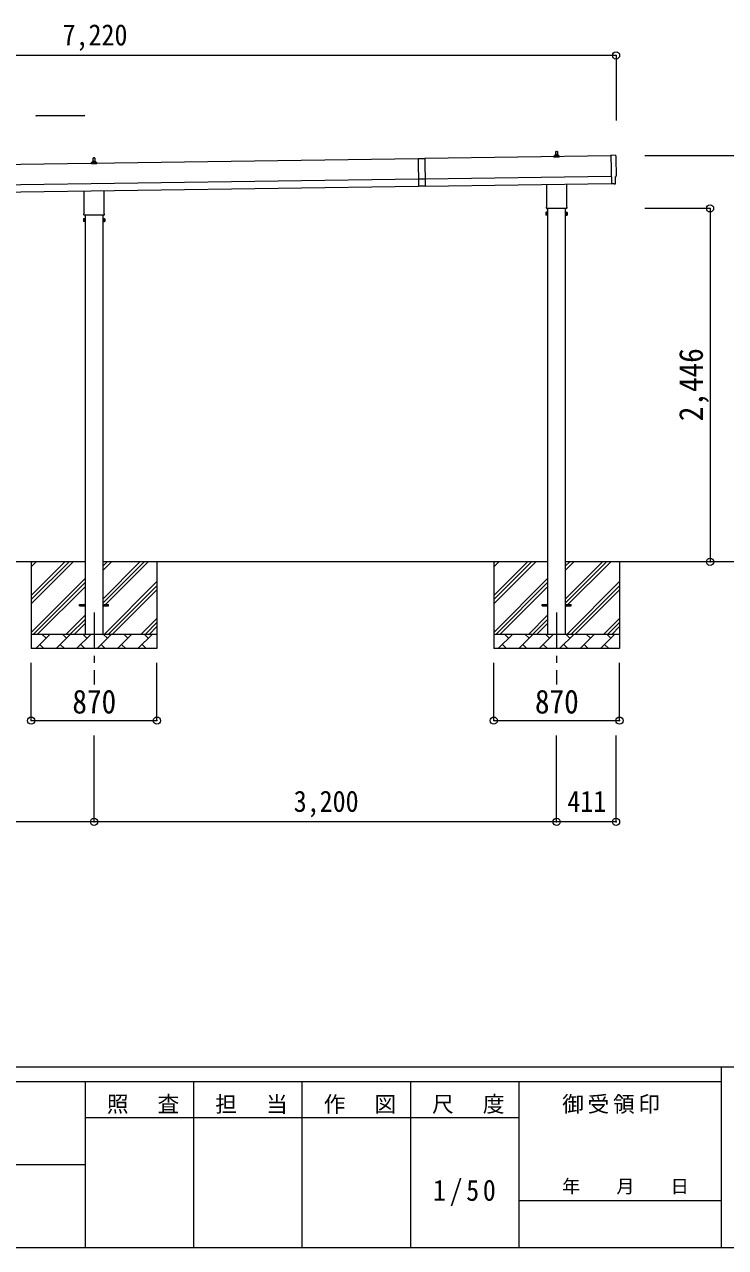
# Model space of a CAD drawing. Units: millimetres at full size, sheet at 1:50. Extents: x -14053 to 14053, y -9700 to 9700.
# Drawn here: x 4082 to 8932, y -9700 to -1237 of the extents above; entities that cross this region are included whole.
import ezdxf
from ezdxf.enums import TextEntityAlignment as Align

# ---------------------------------------------------------------- set-up
doc = ezdxf.new("R2010")
doc.units = ezdxf.units.MM
doc.header["$LTSCALE"] = 50
doc.header["$PDMODE"] = 32
doc.header["$PDSIZE"] = 50
doc.linetypes.add('CHAIN1', pattern=[8, 5, -1, 1, -1])
for name, color, linetype, lineweight in [('0-1_Defpoints', 7, 'CHAIN1', 9), ('0-2_TEXT1', 4, 'Continuous', 9), ('0-3_SHAPE', 7, 'Continuous', 9), ('0-7_PARTS2', 7, 'Continuous', 9), ('0-8_TABLE1', 6, 'Continuous', 9), ('F-0', 7, 'Continuous', 9)]:
    doc.layers.add(name, color=color, linetype=linetype, lineweight=lineweight)
doc.styles.add('ＭＳ ゴシック', font='')
doc.styles.get('ＭＳ ゴシック').set_extended_font_data('MS Gothic')

msp = doc.modelspace()

# ---------------------------------------------------------------- linework, layer by layer
at = {"layer": '0-1_Defpoints'}
for p, q in [((4563.46, -5305.37), (4563.46, -5805.37)), ((7763.46, -5305.37), (7763.46, -5805.37))]:
    msp.add_line(p, q, dxfattribs=at)
at = {"layer": '0-2_TEXT1'}
for p, q in [((4498.65, -1867.71), (4162.65, -1872.51)), ((7759.19, -2115.18), (7767.74, -2115.18)), ((6805.65, -2166.21), (987.06, -2249.33)), ((4545.21, -2200.9), (4545.21, -2193.18)), ((4545.6, -2192.4), (4581.33, -2192.4)), ((4545.98, -2192.21), (4552.7, -2190.58)), ((4553.08, -2190.4), (4573.85, -2190.4)), ((4553.46, -2189.61), (4553.46, -2185.4)), ((4554.46, -2185.4), (4572.46, -2185.4)), ((4557.46, -2185.4), (4558.19, -2161.87)), ((4559.19, -2160.9), (4567.74, -2160.9)), ((4568.74, -2161.87), (4569.46, -2185.4)), ((4573.46, -2189.61), (4573.46, -2185.4)), ((4580.95, -2192.21), (4574.23, -2190.58)), ((4581.71, -2200.9), (4581.71, -2193.18)), ((6805.64, -2165.21), (6808.38, -2357.19)), ((8139.15, -2147.16), (6850.65, -2165.57)), ((7745.21, -2155.18), (7745.21, -2147.47)), ((7781.71, -2155.18), (7745.21, -2155.18)), ((7745.6, -2146.68), (7781.33, -2146.68)), ((7745.98, -2146.5), (7752.7, -2144.87)), ((7753.08, -2144.68), (7773.85, -2144.68)), ((7753.46, -2143.9), (7753.46, -2139.68)), ((7754.46, -2139.68), (7772.46, -2139.68)), ((7757.46, -2139.68), (7758.19, -2116.16)), ((7768.74, -2116.16), (7769.46, -2139.68)), ((7773.46, -2143.9), (7773.46, -2139.68)), ((7780.95, -2146.5), (7774.23, -2144.87)), ((7781.71, -2155.18), (7781.71, -2147.47)), ((8139.07, -2142.08), (8141.91, -2340.91)), ((8170.75, -2143.28), (8139.07, -2142.08)), ((4581.71, -2200.9), (4545.21, -2200.9)), ((989.06, -2389.32), (6807.65, -2306.2)), ((989.78, -2439.32), (6808.37, -2356.19)), ((6852.67, -2307.06), (6807.67, -2307.7)), ((6853.38, -2356.55), (6808.38, -2357.19)), ((6852.65, -2305.56), (8141.15, -2287.15)), ((6853.36, -2355.55), (8141.86, -2337.14)), ((7695.16, -2499.17), (7695.16, -2343.52)), ((7831.76, -2341.57), (7831.76, -2499.17)), ((8160.12, -2339.75), (8141.91, -2340.91)), ((8160.8, -2340.37), (8160.12, -2339.75)), ((8161.54, -2340.63), (8168.46, -2340.17)), ((4495.16, -2544.89), (4495.16, -2389.24)), ((4631.76, -2387.29), (4631.76, -2544.89)), ((7689.46, -2537.44), (7690.22, -2536.13)), ((7689.46, -2537.44), (7689.46, -2554.44)), ((7696.46, -2536.13), (7690.22, -2536.13)), ((7693.46, -2507.94), (7693.46, -2502.44)), ((7831.4, -2511.44), (7695.53, -2511.44)), ((7696.46, -2555.76), (7696.46, -2536.13)), ((7696.46, -2536.74), (7698.96, -2536.74)), ((7700.96, -2511.44), (7700.96, -5455.37)), ((7825.96, -5455.37), (7825.96, -2511.44)), ((7830.46, -2536.74), (7827.96, -2536.74)), ((7830.46, -2555.76), (7830.46, -2536.13)), ((7830.46, -2536.13), (7836.7, -2536.13)), ((7833.46, -2502.44), (7833.46, -2507.94)), ((7837.46, -2537.44), (7836.7, -2536.13)), ((7837.46, -2537.44), (7837.46, -2554.44)), ((4489.46, -2583.16), (4490.22, -2581.84)), ((4489.46, -2583.16), (4489.46, -2600.16)), ((4489.46, -2600.16), (4490.22, -2601.47)), ((4496.46, -2581.84), (4490.22, -2581.84)), ((4496.46, -2586.75), (4490.22, -2586.75)), ((4496.46, -2596.57), (4490.22, -2596.57)), ((4496.46, -2601.47), (4490.22, -2601.47)), ((4493.46, -2553.66), (4493.46, -2548.16)), ((4631.4, -2557.16), (4495.53, -2557.16)), ((4496.46, -2601.47), (4496.46, -2581.84)), ((4496.46, -2582.46), (4498.96, -2582.46)), ((4498.96, -2600.86), (4496.46, -2600.86)), ((4500.96, -2557.16), (4500.96, -5455.37)), ((4625.96, -5455.37), (4625.96, -2557.16)), ((4625.96, -2602.16), (4627.96, -2602.16)), ((4630.46, -2582.46), (4627.96, -2582.46)), ((4627.96, -2600.86), (4630.46, -2600.86)), ((4630.46, -2601.47), (4630.46, -2581.84)), ((4630.46, -2581.84), (4636.7, -2581.84)), ((4630.46, -2586.75), (4636.7, -2586.75)), ((4630.46, -2596.57), (4636.7, -2596.57)), ((4630.46, -2601.47), (4636.7, -2601.47)), ((4633.46, -2548.16), (4633.46, -2553.66)), ((4637.46, -2583.16), (4636.7, -2581.84)), ((4637.46, -2600.16), (4636.7, -2601.47)), ((4637.46, -2583.16), (4637.46, -2600.16)), ((7689.46, -2554.44), (7690.22, -2555.76)), ((7696.46, -2541.04), (7690.22, -2541.04)), ((7696.46, -2550.85), (7690.22, -2550.85)), ((7696.46, -2555.76), (7690.22, -2555.76)), ((7698.96, -2555.14), (7696.46, -2555.14)), ((7825.96, -2556.44), (7827.96, -2556.44)), ((7827.96, -2555.14), (7830.46, -2555.14)), ((7830.46, -2541.04), (7836.7, -2541.04)), ((7830.46, -2550.85), (7836.7, -2550.85)), ((7830.46, -2555.76), (7836.7, -2555.76)), ((7837.46, -2554.44), (7836.7, -2555.76)), ((4463.46, -5250.87), (4500.96, -5250.87)), ((4463.46, -5259.87), (4463.46, -5250.87)), ((4463.46, -5259.87), (4500.96, -5259.87)), ((4625.96, -5250.87), (4663.46, -5250.87)), ((4625.96, -5259.87), (4663.46, -5259.87)), ((4663.46, -5259.87), (4663.46, -5250.87)), ((7663.46, -5250.87), (7700.96, -5250.87)), ((7663.46, -5259.87), (7663.46, -5250.87)), ((7663.46, -5259.87), (7700.96, -5259.87)), ((7825.96, -5250.87), (7863.46, -5250.87)), ((7825.96, -5259.87), (7863.46, -5259.87)), ((7863.46, -5259.87), (7863.46, -5250.87))]:
    msp.add_line(p, q, dxfattribs=at)
for points in [[(6805.64, -2165.21), (6850.63, -2164.57), (6853.38, -2356.55)], [(8171.25, -2337.14), (8170.58, -2290.11), (8171.18, -2290.11)], [(7827.96, -2556.44), (7827.96, -2535.44), (7825.96, -2535.44)], [(4627.96, -2602.16), (4627.96, -2581.16), (4625.96, -2581.16)]]:
    msp.add_lwpolyline(points, dxfattribs=at)
for points in [[(7698.96, -2556.44), (7698.96, -2535.44), (7700.96, -2535.44), (7700.96, -2556.44)], [(4498.96, -2602.16), (4498.96, -2581.16), (4500.96, -2581.16), (4500.96, -2602.16)]]:
    msp.add_lwpolyline(points, close=True, dxfattribs=at)
for centre, radius, start, end in [((7759.19, -2116.18), 1, 90, 178.60509), ((7767.74, -2116.18), 1, 1.39491, 90), ((4546.21, -2193.18), 1, 103.62699, 180), ((4552.46, -2189.61), 1, 283.62699, 0), ((4557.55, -2186.03), 4.13, 90, 171.17633), ((4554.46, -2186.4), 1, 90, 180), ((4559.19, -2161.9), 1, 90, 178.60509), ((4566.8, -2185.4), 4.83, 133.60282, 180), ((4560.13, -2185.4), 4.83, 0, 46.39718), ((4567.74, -2161.9), 1, 1.39491, 90), ((4569.38, -2186.03), 4.13, 8.82367, 90), ((4572.46, -2186.4), 1, 0, 90), ((4574.46, -2189.61), 1, 180, 256.37301), ((4580.71, -2193.18), 1, 0, 76.37301), ((7746.21, -2147.47), 1, 103.62699, 180), ((7752.46, -2143.9), 1, 283.62699, 0), ((7757.55, -2140.32), 4.13, 90, 171.17633), ((7754.46, -2140.68), 1, 90, 180), ((7766.8, -2139.68), 4.83, 133.60282, 180), ((7760.13, -2139.68), 4.83, 0, 46.39718), ((7769.38, -2140.32), 4.13, 8.82367, 90), ((7772.46, -2140.68), 1, 0, 90), ((7774.46, -2143.9), 1, 180, 256.37301), ((7780.71, -2147.47), 1, 0, 76.37301), ((8161.48, -2339.63), 1, 227.3164, 273.81435), ((7693.81, -2538.58), 4.34, 145.61575, 214.38425), ((7697.46, -2502.44), 4, 125.09963, 180), ((7697.46, -2507.94), 4, 180, 194.47751), ((7697.46, -2507.94), 4, 194.47751, 241.04498), ((7829.46, -2507.94), 4, 298.95502, 345.52249), ((7829.46, -2502.44), 4, 0, 54.90037), ((7829.46, -2507.94), 4, 345.52249, 0), ((7833.12, -2538.58), 4.34, 325.61575, 34.38425), ((4505.7, -2591.66), 16.24, 162.41205, 197.58795), ((4493.81, -2584.3), 4.34, 145.61575, 214.38425), ((4493.81, -2599.02), 4.34, 145.61575, 214.38425), ((4497.46, -2548.16), 4, 125.09963, 180), ((4497.46, -2553.66), 4, 180, 194.47751), ((4497.46, -2553.66), 4, 194.47751, 241.04498), ((4629.46, -2553.66), 4, 298.95502, 345.52249), ((4629.46, -2548.16), 4, 0, 54.90037), ((4629.46, -2553.66), 4, 345.52249, 0), ((4621.22, -2591.66), 16.24, 342.41205, 17.58795), ((4633.12, -2584.3), 4.34, 325.61575, 34.38425), ((4633.12, -2599.02), 4.34, 325.61575, 34.38425), ((7705.7, -2545.94), 16.24, 162.41205, 197.58795), ((7693.81, -2553.31), 4.34, 145.61575, 214.38425), ((7821.22, -2545.94), 16.24, 342.41205, 17.58795), ((7833.12, -2553.31), 4.34, 325.61575, 34.38425)]:
    msp.add_arc(centre, radius, start, end, dxfattribs=at)
for centre, major_axis, ratio, start_param, end_param in [((8170.55, -2146.27), (3, -0.04), 0.99863, 6.2683889, 7.8016218), ((12936.93, -2148.62), (-4762.89, -68.04), 0.99863, 6.268406, 6.2977043), ((8168.25, -2337.17), (2.21, -2.04), 0.9974, 5.5252311, 7.0411395), ((8171.12, -2285.71), (4.41, -0.06), 0.99863, 4.712389, 6.2976778)]:
    msp.add_ellipse(centre, major_axis=major_axis, ratio=ratio, start_param=start_param, end_param=end_param, dxfattribs=at)
at = {"layer": '0-3_SHAPE'}
for p, q in [((4500.96, -4955.37), (1425.96, -4955.37)), ((4128.46, -4955.37), (4128.46, -5555.37)), ((4128.46, -5188.85), (4361.94, -4955.37)), ((4128.46, -5217.14), (4390.23, -4955.37)), ((4128.46, -5245.42), (4418.51, -4955.37)), ((4128.46, -4962.58), (4135.67, -4955.37)), ((4128.46, -4990.86), (4163.95, -4955.37)), ((7700.96, -4955.37), (4625.96, -4955.37)), ((4625.96, -4984.2), (4654.79, -4955.37)), ((4625.96, -5012.48), (4683.07, -4955.37)), ((4625.96, -5267.04), (4937.63, -4955.37)), ((4625.96, -5210.47), (4881.06, -4955.37)), ((4625.96, -5238.76), (4909.35, -4955.37)), ((4998.46, -4955.37), (4998.46, -5555.37)), ((7328.46, -4955.37), (7328.46, -5555.37)), ((7328.46, -5188.85), (7561.94, -4955.37)), ((7328.46, -5217.14), (7590.23, -4955.37)), ((7328.46, -5245.42), (7618.51, -4955.37)), ((7328.46, -4962.58), (7335.67, -4955.37)), ((7328.46, -4990.86), (7363.95, -4955.37)), ((9019.73, -4955.37), (7825.96, -4955.37)), ((7825.96, -4984.2), (7854.79, -4955.37)), ((7825.96, -5012.48), (7883.07, -4955.37)), ((7825.96, -5267.04), (8137.63, -4955.37)), ((7825.96, -5210.47), (8081.06, -4955.37)), ((7825.96, -5238.76), (8109.35, -4955.37)), ((8198.46, -4955.37), (8198.46, -5555.37)), ((4128.46, -5443.41), (4500.96, -5070.91)), ((7328.46, -5443.41), (7700.96, -5070.91)), ((4144.79, -5455.37), (4500.96, -5099.2)), ((4173.07, -5455.37), (4500.96, -5127.48)), ((4635.62, -5455.37), (4998.46, -5092.53)), ((4663.9, -5455.37), (4998.46, -5120.81)), ((4692.19, -5455.37), (4998.46, -5149.1)), ((7344.79, -5455.37), (7700.96, -5099.2)), ((7373.07, -5455.37), (7700.96, -5127.48)), ((7835.62, -5455.37), (8198.46, -5092.53)), ((7863.9, -5455.37), (8198.46, -5120.81)), ((7892.19, -5455.37), (8198.46, -5149.1)), ((4371.06, -5455.37), (4500.96, -5325.47)), ((7571.06, -5455.37), (7700.96, -5325.47)), ((4399.35, -5455.37), (4500.96, -5353.76)), ((4427.63, -5455.37), (4500.96, -5382.04)), ((4890.18, -5455.37), (4998.46, -5347.09)), ((4918.46, -5455.37), (4998.46, -5375.37)), ((4946.75, -5455.37), (4998.46, -5403.66)), ((7599.35, -5455.37), (7700.96, -5353.76)), ((7627.63, -5455.37), (7700.96, -5382.04)), ((8090.18, -5455.37), (8198.46, -5347.09)), ((8118.46, -5455.37), (8198.46, -5375.37)), ((8146.75, -5455.37), (8198.46, -5403.66)), ((4128.46, -5455.37), (4998.46, -5455.37)), ((4159.91, -5555.37), (4259.91, -5455.37)), ((4231.36, -5483.93), (4202.8, -5455.37)), ((4301.33, -5555.37), (4401.33, -5455.37)), ((4372.78, -5483.93), (4344.22, -5455.37)), ((4442.75, -5555.37), (4542.75, -5455.37)), ((4514.2, -5483.93), (4485.65, -5455.37)), ((4584.17, -5555.37), (4684.17, -5455.37)), ((4655.62, -5483.93), (4627.07, -5455.37)), ((4725.59, -5555.37), (4825.59, -5455.37)), ((4797.04, -5483.93), (4768.49, -5455.37)), ((4867.02, -5555.37), (4967.02, -5455.37)), ((4938.46, -5483.93), (4909.91, -5455.37)), ((7328.46, -5455.37), (8198.46, -5455.37)), ((7359.91, -5555.37), (7459.91, -5455.37)), ((7431.36, -5483.93), (7402.8, -5455.37)), ((7501.33, -5555.37), (7601.33, -5455.37)), ((7572.78, -5483.93), (7544.22, -5455.37)), ((7642.75, -5555.37), (7742.75, -5455.37)), ((7714.2, -5483.93), (7685.65, -5455.37)), ((7784.17, -5555.37), (7884.17, -5455.37)), ((7855.62, -5483.93), (7827.07, -5455.37)), ((7925.59, -5555.37), (8025.59, -5455.37)), ((7997.04, -5483.93), (7968.49, -5455.37)), ((8067.02, -5555.37), (8167.02, -5455.37)), ((8138.46, -5483.93), (8109.91, -5455.37)), ((4998.46, -5555.37), (4128.46, -5555.37)), ((4188.46, -5526.82), (4217.02, -5555.37)), ((4329.88, -5526.82), (4358.44, -5555.37)), ((4471.31, -5526.82), (4499.86, -5555.37)), ((4612.73, -5526.82), (4641.28, -5555.37)), ((4754.15, -5526.82), (4782.7, -5555.37)), ((4895.57, -5526.82), (4924.12, -5555.37)), ((8198.46, -5555.37), (7328.46, -5555.37)), ((7388.46, -5526.82), (7417.02, -5555.37)), ((7529.88, -5526.82), (7558.44, -5555.37)), ((7671.31, -5526.82), (7699.86, -5555.37)), ((7812.73, -5526.82), (7841.28, -5555.37)), ((7954.15, -5526.82), (7982.7, -5555.37)), ((8095.57, -5526.82), (8124.12, -5555.37))]:
    msp.add_line(p, q, dxfattribs=at)
at = {"layer": '0-7_PARTS2', "color": 4}
for p, q in [((4162.65, -1872.51), (4162.65, -1867.71)), ((4162.65, -1867.71), (4498.65, -1867.71))]:
    msp.add_line(p, q, dxfattribs=at)
at = {"layer": '0-8_TABLE1'}
for p, q in [((8174.46, -1451.26), (954.46, -1451.26)), ((8174.46, -1451.26), (8174.46, -1901.26)), ((9174.46, -2146.37), (8373.46, -2146.37)), ((8824.46, -2509.66), (8374.46, -2509.66)), ((8824.46, -2509.66), (8824.46, -4955.37)), ((9174.46, -4955.37), (8373.46, -4955.37)), ((4128.46, -6054.37), (4128.46, -5654.37)), ((4998.46, -6054.37), (4998.46, -5654.37)), ((7328.46, -6054.37), (7328.46, -5654.37)), ((8198.46, -6054.37), (8198.46, -5654.37)), ((4128.46, -6054.37), (4998.46, -6054.37)), ((7328.46, -6054.37), (8198.46, -6054.37)), ((4563.46, -6754.37), (4563.46, -6156.37)), ((7763.46, -6754.37), (7763.46, -6156.37)), ((8174.46, -6754.37), (8174.46, -6156.37)), ((4563.46, -6754.37), (1363.46, -6754.37)), ((7763.46, -6754.37), (4563.46, -6754.37)), ((8174.46, -6754.37), (7763.46, -6754.37))]:
    msp.add_line(p, q, dxfattribs=at)
for p in [(8174.46, -1451.26), (8824.46, -2509.66), (8824.46, -4955.37), (4128.46, -6054.37), (4998.46, -6054.37), (7328.46, -6054.37), (8198.46, -6054.37), (4563.46, -6754.37), (7763.46, -6754.37), (8174.46, -6754.37)]:
    msp.add_point(p, dxfattribs=at)
at = {"layer": 'F-0', "color": 5, "lineweight": 5}
for p, q in [((-14053.43, -8450), (13346.57, -8450)), ((8901.98, -8450), (8901.98, -9700)), ((-14053.43, -8550), (8901.98, -8550)), ((4501.97, -8550), (4501.97, -9700)), ((5251.97, -8550), (5251.97, -9700)), ((6001.97, -8550), (6001.97, -9700)), ((6751.97, -8550), (6751.97, -9700)), ((7501.97, -8550), (7501.97, -9700)), ((4501.97, -8800), (7501.97, -8800)), ((-5748.03, -9125), (4501.97, -9125)), ((7501.97, -9375), (8901.98, -9375)), ((-14053.43, -9700), (13346.57, -9700))]:
    msp.add_line(p, q, dxfattribs=at)

# ---------------------------------------------------------------- texts
at = {"layer": '0-8_TABLE1', "color": 7, "style": 'ＭＳ ゴシック', "width": 0.9}
for s, height, p in [('7,220', 146.6, (4345.71, -1426.26)), ('870', 165, (4413.46, -6054.37)), ('870', 165, (7613.46, -6054.37)), ('3,200', 146.6, (5944.71, -6729.37)), ('411', 146.6, (7837.71, -6729.37))]:
    msp.add_text(s, height=height, dxfattribs=at).set_placement(p, align=Align.BOTTOM_LEFT)
msp.add_text('2,446', height=165, rotation=90, dxfattribs=at).set_placement((8824.46, -3982.52), align=Align.BOTTOM_LEFT)
at = {"layer": 'F-0', "style": 'ＭＳ ゴシック'}
msp.add_text('年\u3000\u3000月\u3000\u3000日', height=91.64, dxfattribs=at).set_placement((7801.98, -9350), align=Align.BOTTOM_LEFT)
at = {"layer": 'F-0', "attachment_point": 7, "style": 'ＭＳ ゴシック'}
for s, insert, char_height in [('\\T1.17;照\u3000査', (4651.98, -8775), 110), ('\\T1.17;担\u3000当', (5401.98, -8775), 110), ('\\T1.17;作\u3000図', (6151.97, -8775), 110), ('\\T1.17;尺\u3000度', (6901.98, -8775), 110), ('\\T1.17;御受領印', (7801.97, -8775), 110), ('\\T1.28;\\W0.9;1/50', (6908.22, -9412.5), 146.6)]:
    msp.add_mtext(s, dxfattribs=dict(at, insert=insert, char_height=char_height))

doc.saveas('drawing.dxf')
